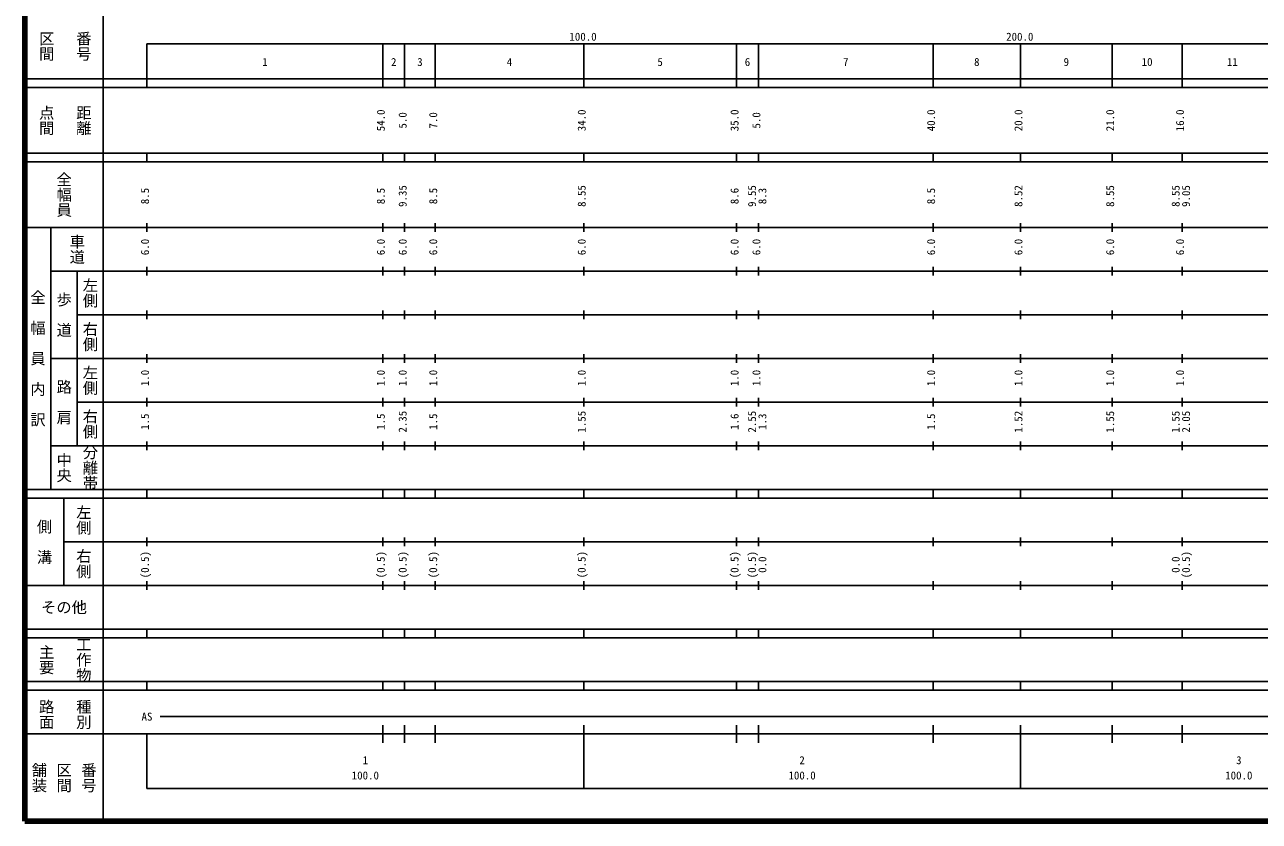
# Model space of a CAD drawing. Units: millimetres on the paper, enlarged 1000 times. Extents: x 40000 to 680000, y 20000 to 380000.
# Drawn here: x 40000 to 322692, y 20000 to 202409 of the extents above; entities that cross this region are included whole.
import ezdxf
from ezdxf.enums import TextEntityAlignment as Align

# ---------------------------------------------------------------- set-up
doc = ezdxf.new("R2010")
doc.units = ezdxf.units.MM
doc.header["$LTSCALE"] = 1000
doc.layers.add('M-TTL', color=2, linetype='Continuous', lineweight=140)
doc.layers.add('M-TTL-BAND', color=7, linetype='Continuous', lineweight=25)
doc.styles.add('@ＭＳ ゴシック', font='')
doc.styles.add('ＭＳ ゴシック', font='')
doc.styles.get('@ＭＳ ゴシック').set_extended_font_data('@MS Gothic')
doc.styles.get('ＭＳ ゴシック').set_extended_font_data('MS Gothic')

msp = doc.modelspace()

# ---------------------------------------------------------------- linework, layer by layer
at = {"layer": 'M-TTL'}
for p, q in [((40000, 380000), (40000, 20000)), ((40000, 20000), (680000, 20000))]:
    msp.add_line(p, q, dxfattribs=at)
at = {"layer": 'M-TTL-BAND'}
for p, q in [((58000, 370000), (58000, 20000)), ((68000, 198000), (579000, 198000)), ((68000, 198000), (68000, 188000)), ((122000, 188000), (122000, 198000)), ((127000, 188000), (127000, 198000)), ((134000, 188000), (134000, 198000)), ((168000, 188000), (168000, 198000)), ((203000, 188000), (203000, 198000)), ((208000, 188000), (208000, 198000)), ((248000, 188000), (248000, 198000)), ((268000, 188000), (268000, 198000)), ((289000, 188000), (289000, 198000)), ((305000, 188000), (305000, 198000)), ((40000, 190000), (579000, 190000)), ((40000, 188000), (579000, 188000)), ((40000, 173000), (579000, 173000)), ((68000, 171000), (68000, 173000)), ((122000, 171000), (122000, 173000)), ((127000, 171000), (127000, 173000)), ((134000, 171000), (134000, 173000)), ((168000, 171000), (168000, 173000)), ((203000, 171000), (203000, 173000)), ((208000, 171000), (208000, 173000)), ((248000, 171000), (248000, 173000)), ((268000, 171000), (268000, 173000)), ((289000, 171000), (289000, 173000)), ((305000, 171000), (305000, 173000)), ((40000, 171000), (579000, 171000)), ((40000, 156000), (579000, 156000)), ((46000, 96000), (46000, 156000)), ((68000, 155000), (68000, 157000)), ((122000, 155000), (122000, 157000)), ((127000, 155000), (127000, 157000)), ((134000, 155000), (134000, 157000)), ((168000, 155000), (168000, 157000)), ((203000, 155000), (203000, 157000)), ((208000, 155000), (208000, 157000)), ((248000, 155000), (248000, 157000)), ((268000, 155000), (268000, 157000)), ((289000, 155000), (289000, 157000)), ((305000, 155000), (305000, 157000)), ((68000, 145000), (68000, 147000)), ((122000, 145000), (122000, 147000)), ((127000, 145000), (127000, 147000)), ((134000, 145000), (134000, 147000)), ((168000, 145000), (168000, 147000)), ((203000, 145000), (203000, 147000)), ((208000, 145000), (208000, 147000)), ((248000, 145000), (248000, 147000)), ((268000, 145000), (268000, 147000)), ((289000, 145000), (289000, 147000)), ((305000, 145000), (305000, 147000)), ((46000, 146000), (579000, 146000)), ((52000, 146000), (52000, 106000)), ((52000, 136000), (579000, 136000)), ((68000, 135000), (68000, 137000)), ((122000, 135000), (122000, 137000)), ((127000, 135000), (127000, 137000)), ((134000, 135000), (134000, 137000)), ((168000, 135000), (168000, 137000)), ((203000, 135000), (203000, 137000)), ((208000, 135000), (208000, 137000)), ((248000, 135000), (248000, 137000)), ((268000, 135000), (268000, 137000)), ((289000, 135000), (289000, 137000)), ((305000, 135000), (305000, 137000)), ((46000, 126000), (579000, 126000)), ((68000, 125000), (68000, 127000)), ((122000, 125000), (122000, 127000)), ((127000, 125000), (127000, 127000)), ((134000, 125000), (134000, 127000)), ((168000, 125000), (168000, 127000)), ((203000, 125000), (203000, 127000)), ((208000, 125000), (208000, 127000)), ((248000, 125000), (248000, 127000)), ((268000, 125000), (268000, 127000)), ((289000, 125000), (289000, 127000)), ((305000, 125000), (305000, 127000)), ((52000, 116000), (579000, 116000)), ((68000, 115000), (68000, 117000)), ((122000, 115000), (122000, 117000)), ((127000, 115000), (127000, 117000)), ((134000, 115000), (134000, 117000)), ((168000, 115000), (168000, 117000)), ((203000, 115000), (203000, 117000)), ((208000, 115000), (208000, 117000)), ((248000, 115000), (248000, 117000)), ((268000, 115000), (268000, 117000)), ((289000, 115000), (289000, 117000)), ((305000, 115000), (305000, 117000)), ((46000, 106000), (579000, 106000)), ((68000, 105000), (68000, 107000)), ((122000, 105000), (122000, 107000)), ((127000, 105000), (127000, 107000)), ((134000, 105000), (134000, 107000)), ((168000, 105000), (168000, 107000)), ((203000, 105000), (203000, 107000)), ((208000, 105000), (208000, 107000)), ((248000, 105000), (248000, 107000)), ((268000, 105000), (268000, 107000)), ((289000, 105000), (289000, 107000)), ((305000, 105000), (305000, 107000)), ((40000, 96000), (579000, 96000)), ((40000, 94000), (579000, 94000)), ((49000, 94000), (49000, 74000)), ((68000, 94000), (68000, 96000)), ((122000, 94000), (122000, 96000)), ((127000, 94000), (127000, 96000)), ((134000, 94000), (134000, 96000)), ((168000, 94000), (168000, 96000)), ((203000, 94000), (203000, 96000)), ((208000, 94000), (208000, 96000)), ((248000, 94000), (248000, 96000)), ((268000, 94000), (268000, 96000)), ((289000, 94000), (289000, 96000)), ((305000, 94000), (305000, 96000)), ((68000, 83000), (68000, 85000)), ((122000, 83000), (122000, 85000)), ((127000, 83000), (127000, 85000)), ((134000, 83000), (134000, 85000)), ((168000, 83000), (168000, 85000)), ((203000, 83000), (203000, 85000)), ((208000, 83000), (208000, 85000)), ((248000, 83000), (248000, 85000)), ((268000, 83000), (268000, 85000)), ((289000, 83000), (289000, 85000)), ((305000, 83000), (305000, 85000)), ((49000, 84000), (579000, 84000)), ((40000, 74000), (579000, 74000)), ((68000, 73000), (68000, 75000)), ((122000, 73000), (122000, 75000)), ((127000, 73000), (127000, 75000)), ((134000, 73000), (134000, 75000)), ((168000, 73000), (168000, 75000)), ((203000, 73000), (203000, 75000)), ((208000, 73000), (208000, 75000)), ((248000, 73000), (248000, 75000)), ((268000, 73000), (268000, 75000)), ((289000, 73000), (289000, 75000)), ((305000, 73000), (305000, 75000)), ((40000, 64000), (579000, 64000)), ((68000, 62000), (68000, 64000)), ((122000, 62000), (122000, 64000)), ((127000, 62000), (127000, 64000)), ((134000, 62000), (134000, 64000)), ((168000, 62000), (168000, 64000)), ((203000, 62000), (203000, 64000)), ((208000, 62000), (208000, 64000)), ((248000, 62000), (248000, 64000)), ((268000, 62000), (268000, 64000)), ((289000, 62000), (289000, 64000)), ((305000, 62000), (305000, 64000)), ((40000, 62000), (579000, 62000)), ((40000, 52000), (579000, 52000)), ((68000, 50000), (68000, 52000)), ((122000, 50000), (122000, 52000)), ((127000, 50000), (127000, 52000)), ((134000, 50000), (134000, 52000)), ((168000, 50000), (168000, 52000)), ((203000, 50000), (203000, 52000)), ((208000, 50000), (208000, 52000)), ((248000, 50000), (248000, 52000)), ((268000, 50000), (268000, 52000)), ((289000, 50000), (289000, 52000)), ((305000, 50000), (305000, 52000)), ((40000, 50000), (579000, 50000)), ((71000, 44000), (565000, 44000)), ((40000, 40000), (579000, 40000)), ((68000, 40000), (68000, 27500)), ((122000, 38000), (122000, 42000)), ((127000, 38000), (127000, 42000)), ((134000, 38000), (134000, 42000)), ((168000, 27500), (168000, 42000)), ((203000, 38000), (203000, 42000)), ((208000, 38000), (208000, 42000)), ((248000, 38000), (248000, 42000)), ((268000, 27500), (268000, 42000)), ((289000, 38000), (289000, 42000)), ((305000, 38000), (305000, 42000)), ((68000, 27500), (579000, 27500))]:
    msp.add_line(p, q, dxfattribs=at)

# ---------------------------------------------------------------- texts
at = {"layer": 'M-TTL-BAND', "style": '@ＭＳ ゴシック'}
for s, p in [('番号', (53500, 197500)), ('区間', (45000, 197500)), ('点間', (45000, 180500)), ('距離', (53500, 180500)), ('全幅員', (49000, 163500)), ('車道', (52000, 151000)), ('左側', (55000, 141000)), ('全\u3000幅\u3000員\u3000内\u3000訳', (43000, 126000)), ('歩\u3000道', (49000, 136000)), ('右側', (55000, 131000)), ('左側', (55000, 121000)), ('路\u3000肩', (49000, 116000)), ('右側', (55000, 111000)), ('分離帯', (55000, 101000)), ('中央', (49000, 101000)), ('左側', (53500, 89000)), ('側\u3000溝', (44500, 84000)), ('右側', (53500, 79000)), ('主要', (45000, 57000)), ('工作物', (53500, 57000)), ('路面', (45000, 44500)), ('種別', (53500, 44500)), ('舗装', (43333, 30000)), ('区間', (49000, 30000)), ('番号', (54667, 30000))]:
    msp.add_text(s, height=2566, rotation=270, dxfattribs=at).set_placement(p, align=Align.MIDDLE_CENTER)
at = {"layer": 'M-TTL-BAND', "style": 'ＭＳ ゴシック'}
for s, p in [('100.0', (167844, 198195)), ('200.0', (267844, 198195)), ('1', (95000, 192405)), ('2', (124500, 192405)), ('3', (130500, 192405)), ('4', (151000, 192405)), ('5', (185500, 192405)), ('6', (205500, 192405)), ('7', (228000, 192405)), ('8', (258000, 192405)), ('9', (278500, 192405)), ('10', (297000, 192405)), ('11', (316500, 192405)), ('AS', (68000, 42500)), ('1', (118000, 32523)), ('2', (218000, 32523)), ('3', (318000, 32523)), ('100.0', (118000, 29033)), ('100.0', (218000, 29033)), ('100.0', (318000, 29033))]:
    msp.add_text(s, height=1833, dxfattribs=at).set_placement(p, align=Align.BOTTOM_CENTER)
for s, p in [('54.0', (123000, 180500)), ('5.0', (128000, 180500)), ('7.0', (135000, 180500)), ('34.0', (169000, 180500)), ('35.0', (204000, 180500)), ('5.0', (209000, 180500)), ('40.0', (249000, 180500)), ('20.0', (269000, 180500)), ('21.0', (290000, 180500)), ('16.0', (306000, 180500)), ('8.5', (69000, 163174)), ('8.5', (123000, 163174)), ('9.35', (128000, 163174)), ('8.5', (135000, 163174)), ('8.55', (169000, 163174)), ('8.6', (204000, 163174)), ('9.55', (208000, 163174)), ('8.3', (210370, 163174)), ('8.5', (249000, 163174)), ('8.52', (269000, 163174)), ('8.55', (290000, 163174)), ('8.55', (305000, 163174)), ('9.05', (307370, 163174)), ('6.0', (69000, 151500)), ('6.0', (123000, 151500)), ('6.0', (128000, 151500)), ('6.0', (135000, 151500)), ('6.0', (169000, 151500)), ('6.0', (204000, 151500)), ('6.0', (209000, 151500)), ('6.0', (249000, 151500)), ('6.0', (269000, 151500)), ('6.0', (290000, 151500)), ('6.0', (306000, 151500)), ('1.0', (69000, 121500)), ('1.0', (123000, 121500)), ('1.0', (128000, 121500)), ('1.0', (135000, 121500)), ('1.0', (169000, 121500)), ('1.0', (204000, 121500)), ('1.0', (209000, 121500)), ('1.0', (249000, 121500)), ('1.0', (269000, 121500)), ('1.0', (290000, 121500)), ('1.0', (306000, 121500)), ('1.5', (69000, 111500)), ('1.5', (123000, 111500)), ('2.35', (128000, 111500)), ('1.5', (135000, 111500)), ('1.55', (169000, 111500)), ('1.6', (204000, 111500)), ('2.55', (208000, 111500)), ('1.3', (210370, 111500)), ('1.5', (249000, 111500)), ('1.52', (269000, 111500)), ('1.55', (290000, 111500)), ('1.55', (305000, 111500)), ('2.05', (307370, 111500)), ('(0.5)', (69000, 78764)), ('(0.5)', (123000, 78764)), ('(0.5)', (128000, 78764)), ('(0.5)', (135000, 78764)), ('(0.5)', (169000, 78764)), ('(0.5)', (204000, 78764)), ('(0.5)', (208000, 78764)), ('0.0', (210370, 78764)), ('0.0', (305000, 78764)), ('(0.5)', (307370, 78764))]:
    msp.add_text(s, height=1833, rotation=90, dxfattribs=at).set_placement(p, align=Align.BOTTOM_CENTER)
msp.add_text('その他', height=2566, dxfattribs=at).set_placement((49000, 69000), align=Align.MIDDLE_CENTER)

doc.saveas('drawing.dxf')
